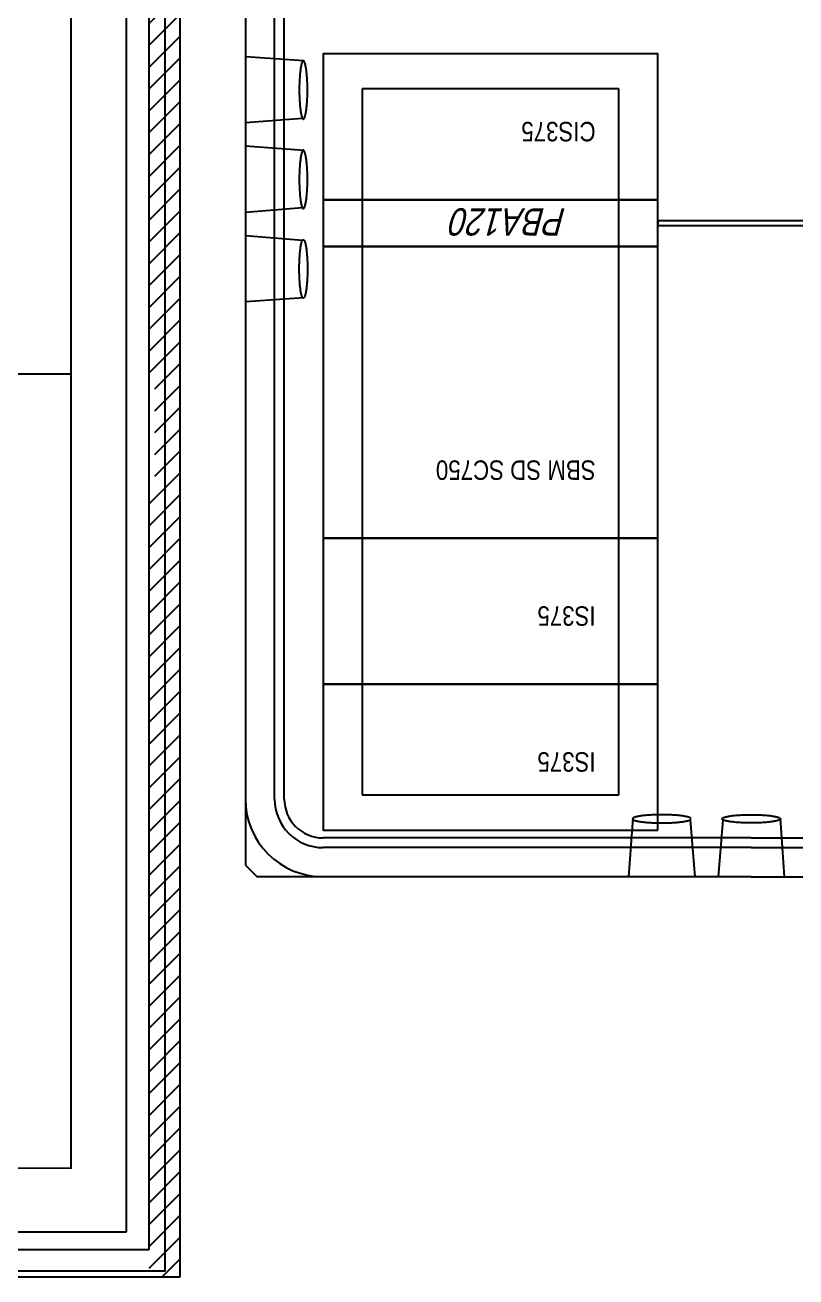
# Model space of a CAD drawing. Header units: millimetres. Extents: x -35961 to -35580, y 154458 to 154764.
# Drawn here: x -35906.762 to -35904.781, y 154629.266 to 154632.484 of the extents above; entities that cross this region are included whole.
import ezdxf

# ---------------------------------------------------------------- set-up
doc = ezdxf.new("R2010")
doc.units = ezdxf.units.MM
doc.header["$MEASUREMENT"] = 0
doc.layers.get('0').update_dxf_attribs({"color": 253})
for name, color, linetype in [('CONTORNO', 7, 'ByBlock'), ('LigacoesParciais', 10, 'Continuous'), ('OLCULTA', 7, 'ByBlock'), ('Projecto', 252, 'Continuous'), ('PUERTA-INTERIOR', 7, 'ByBlock'), ('QGBT', 130, 'Continuous'), ('TEXTO', 7, 'ByBlock')]:
    doc.layers.add(name, color=color, linetype=linetype)
doc.styles.get("Standard").update_dxf_attribs({"font": 'ARIALN.TTF'})

msp = doc.modelspace()

# ---------------------------------------------------------------- hatches: boundary and pattern name
at = {"layer": 'Projecto'}
h = msp.add_hatch(dxfattribs=at)
h.set_pattern_fill('ANSI31', color=256, scale=0.0125, style=0)
h.set_pattern_definition([(45, (-45816.99433, 161053.82338), (-0.02806330038, 0.02806330038), [])])
h.paths.add_polyline_path([(-35906.3633, 154646.4261), (-35906.4283, 154646.4261), (-35906.4283, 154646.2761), (-35906.4433, 154646.2761), (-35906.4433, 154639.0761), (-35906.4283, 154639.0761), (-35906.4283, 154638.7761), (-35906.4433, 154638.7761), (-35906.4433, 154634.1261), (-35906.4283, 154634.1261), (-35906.4283, 154633.8261), (-35906.4433, 154633.8261), (-35906.4433, 154631.5761), (-35906.4283, 154631.5761), (-35906.4283, 154631.2761), (-35906.4433, 154631.2761), (-35906.4433, 154629.3919), (-35906.4433, 154629.2819), (-35906.4433, 154629.2661), (-35906.3633, 154629.2661)])

# ---------------------------------------------------------------- linework, layer by layer
at = {"color": 1}
for p, q in [((-35905.8958, 154632.3198, 0), (-35905.8958, 154632.0348, 0)), ((-35905.2358, 154632.3198, 0), (-35905.8958, 154632.3198, 0)), ((-35905.2358, 154632.0348, 0), (-35905.2358, 154632.3198, 0)), ((-35905.8958, 154632.0348, 0), (-35905.8958, 154631.9148, 0)), ((-35905.2358, 154631.9148, 0), (-35905.2358, 154632.0348, 0)), ((-35905.8958, 154631.9148, 0), (-35905.8958, 154631.1648, 0)), ((-35905.2358, 154631.1648, 0), (-35905.2358, 154631.9148, 0)), ((-35905.8958, 154631.1648, 0), (-35905.8958, 154630.7898, 0)), ((-35905.2358, 154630.7898, 0), (-35905.2358, 154631.1648, 0)), ((-35905.8958, 154630.7898, 0), (-35905.8958, 154630.5048, 0)), ((-35905.2358, 154630.5048, 0), (-35905.2358, 154630.7898, 0)), ((-35905.8958, 154630.5048, 0), (-35905.2358, 154630.5048, 0))]:
    msp.add_line(p, q, dxfattribs=at)
for p, q in [((-35905.9958, 154631.9148, 0), (-35905.9958, 154631.1648, 0)), ((-35905.1358, 154631.9148, 0), (-35905.9958, 154631.9148, 0)), ((-35905.1358, 154631.1648, 0), (-35905.1358, 154631.9148, 0)), ((-35905.9958, 154631.1648, 0), (-35905.1358, 154631.1648, 0))]:
    msp.add_line(p, q)
at = {"elevation": 0}
for points in [[(-35905.1358, 154632.0348), (-35905.1358, 154632.4098), (-35905.9958, 154632.4098), (-35905.9958, 154632.0348)], [(-35905.1358, 154631.9148), (-35905.1358, 154632.0348), (-35905.9958, 154632.0348), (-35905.9958, 154631.9148)], [(-35905.1358, 154630.7898), (-35905.1358, 154631.1648), (-35905.9958, 154631.1648), (-35905.9958, 154630.7898)], [(-35905.1358, 154630.4148), (-35905.1358, 154630.7898), (-35905.9958, 154630.7898), (-35905.9958, 154630.4148)]]:
    msp.add_lwpolyline(points, close=True, dxfattribs=at)
at = {"layer": 'CONTORNO'}
for p, q in [((-35906.121, 154630.4945, 0), (-35906.121, 154633.8825, 0)), ((-35906.196, 154633.8392, 0), (-35906.196, 154630.3245, 0)), ((-35906.096, 154630.4945, 0), (-35906.096, 154633.8445, 0)), ((-35904.896, 154630.3945, 0), (-35905.996, 154630.3945, 0)), ((-35904.896, 154630.3945, 0), (-35903.896, 154630.3945, 0)), ((-35904.896, 154630.3695, 0), (-35905.996, 154630.3695, 0)), ((-35904.896, 154630.3695, 0), (-35903.896, 154630.3695, 0)), ((-35906.196, 154630.3245, 0), (-35906.166, 154630.2945, 0)), ((-35904.896, 154630.2945, 0), (-35906.166, 154630.2945, 0)), ((-35904.896, 154630.2945, 0), (-35903.726, 154630.2945, 0))]:
    msp.add_line(p, q, dxfattribs=at)
for radius in [0.2, 0.125, 0.1]:
    msp.add_arc((-35905.996, 154630.4945, 0), radius, 180, 270, dxfattribs=at)
at = {"layer": 'LigacoesParciais', "color": 1, "linetype": 'Continuous', "ltscale": 0.03}
for p, q in [((-35906.5013, 154629.3817), (-35906.5013, 154636.7326)), ((-35916.6433, 154629.3817), (-35906.5013, 154629.3817))]:
    msp.add_line(p, q, dxfattribs=at)
at = {"layer": 'OLCULTA'}
for p, q in [((-35906.0455, 154632.3913, 0), (-35906.196, 154632.402, 0)), ((-35906.0543, 154632.37, 0), (-35906.0547, 154632.3673, 0)), ((-35906.054, 154632.3725, 0), (-35906.0543, 154632.37, 0)), ((-35906.0536, 154632.3749, 0), (-35906.054, 154632.3725, 0)), ((-35906.0532, 154632.3772, 0), (-35906.0536, 154632.3749, 0)), ((-35906.0527, 154632.3793, 0), (-35906.0532, 154632.3772, 0)), ((-35906.0523, 154632.3813, 0), (-35906.0527, 154632.3793, 0)), ((-35906.0519, 154632.3831, 0), (-35906.0523, 154632.3813, 0)), ((-35906.0514, 154632.3848, 0), (-35906.0519, 154632.3831, 0)), ((-35906.0509, 154632.3862, 0), (-35906.0514, 154632.3848, 0)), ((-35906.0504, 154632.3876, 0), (-35906.0509, 154632.3862, 0)), ((-35906.05, 154632.3887, 0), (-35906.0504, 154632.3876, 0)), ((-35906.0495, 154632.3897, 0), (-35906.05, 154632.3887, 0)), ((-35906.049, 154632.3905, 0), (-35906.0495, 154632.3897, 0)), ((-35906.0484, 154632.3911, 0), (-35906.049, 154632.3905, 0)), ((-35906.0479, 154632.3916, 0), (-35906.0484, 154632.3911, 0)), ((-35906.0474, 154632.3919, 0), (-35906.0479, 154632.3916, 0)), ((-35906.0469, 154632.392, 0), (-35906.0474, 154632.3919, 0)), ((-35906.0464, 154632.3919, 0), (-35906.0469, 154632.392, 0)), ((-35906.0459, 154632.3916, 0), (-35906.0464, 154632.3919, 0)), ((-35906.0454, 154632.3911, 0), (-35906.0459, 154632.3916, 0)), ((-35906.0449, 154632.3905, 0), (-35906.0454, 154632.3911, 0)), ((-35906.0443, 154632.3897, 0), (-35906.0449, 154632.3905, 0)), ((-35906.0438, 154632.3887, 0), (-35906.0443, 154632.3897, 0)), ((-35906.0434, 154632.3876, 0), (-35906.0438, 154632.3887, 0)), ((-35906.0429, 154632.3862, 0), (-35906.0434, 154632.3876, 0)), ((-35906.0424, 154632.3848, 0), (-35906.0429, 154632.3862, 0)), ((-35906.0419, 154632.3831, 0), (-35906.0424, 154632.3848, 0)), ((-35906.0415, 154632.3813, 0), (-35906.0419, 154632.3831, 0)), ((-35906.0411, 154632.3793, 0), (-35906.0415, 154632.3813, 0)), ((-35906.0406, 154632.3772, 0), (-35906.0411, 154632.3793, 0)), ((-35906.0402, 154632.3749, 0), (-35906.0406, 154632.3772, 0)), ((-35906.0398, 154632.3725, 0), (-35906.0402, 154632.3749, 0)), ((-35906.0395, 154632.37, 0), (-35906.0398, 154632.3725, 0)), ((-35906.0391, 154632.3673, 0), (-35906.0395, 154632.37, 0)), ((-35906.057, 154632.3387, 0), (-35906.0571, 154632.3352, 0)), ((-35906.0568, 154632.3422, 0), (-35906.057, 154632.3387, 0)), ((-35906.0566, 154632.3457, 0), (-35906.0568, 154632.3422, 0)), ((-35906.0564, 154632.349, 0), (-35906.0566, 154632.3457, 0)), ((-35906.0562, 154632.3523, 0), (-35906.0564, 154632.349, 0)), ((-35906.0559, 154632.3555, 0), (-35906.0562, 154632.3523, 0)), ((-35906.0556, 154632.3586, 0), (-35906.0559, 154632.3555, 0)), ((-35906.0553, 154632.3616, 0), (-35906.0556, 154632.3586, 0)), ((-35906.055, 154632.3645, 0), (-35906.0553, 154632.3616, 0)), ((-35906.0547, 154632.3673, 0), (-35906.055, 154632.3645, 0)), ((-35906.0388, 154632.3645, 0), (-35906.0391, 154632.3673, 0)), ((-35906.0385, 154632.3616, 0), (-35906.0388, 154632.3645, 0)), ((-35906.0382, 154632.3586, 0), (-35906.0385, 154632.3616, 0)), ((-35906.0379, 154632.3555, 0), (-35906.0382, 154632.3586, 0)), ((-35906.0376, 154632.3523, 0), (-35906.0379, 154632.3555, 0)), ((-35906.0374, 154632.349, 0), (-35906.0376, 154632.3523, 0)), ((-35906.0372, 154632.3457, 0), (-35906.0374, 154632.349, 0)), ((-35906.037, 154632.3422, 0), (-35906.0372, 154632.3457, 0)), ((-35906.0368, 154632.3387, 0), (-35906.037, 154632.3422, 0)), ((-35906.0367, 154632.3352, 0), (-35906.0368, 154632.3387, 0)), ((-35906.0573, 154632.328, 0), (-35906.0574, 154632.3243, 0)), ((-35906.0574, 154632.3243, 0), (-35906.0574, 154632.3206, 0)), ((-35906.0574, 154632.3206, 0), (-35906.0574, 154632.317, 0)), ((-35906.0574, 154632.317, 0), (-35906.0574, 154632.3133, 0)), ((-35906.0574, 154632.3133, 0), (-35906.0574, 154632.3096, 0)), ((-35906.0574, 154632.3096, 0), (-35906.0573, 154632.3059, 0)), ((-35906.0572, 154632.3316, 0), (-35906.0573, 154632.328, 0)), ((-35906.0573, 154632.3059, 0), (-35906.0572, 154632.3023, 0)), ((-35906.0571, 154632.3352, 0), (-35906.0572, 154632.3316, 0)), ((-35906.0366, 154632.3316, 0), (-35906.0367, 154632.3352, 0)), ((-35906.0365, 154632.328, 0), (-35906.0366, 154632.3316, 0)), ((-35906.0366, 154632.3023, 0), (-35906.0365, 154632.3059, 0)), ((-35906.0364, 154632.3243, 0), (-35906.0365, 154632.328, 0)), ((-35906.0365, 154632.3059, 0), (-35906.0364, 154632.3096, 0)), ((-35906.0364, 154632.3206, 0), (-35906.0364, 154632.3243, 0)), ((-35906.0364, 154632.317, 0), (-35906.0364, 154632.3206, 0)), ((-35906.0364, 154632.3133, 0), (-35906.0364, 154632.317, 0)), ((-35906.0364, 154632.3096, 0), (-35906.0364, 154632.3133, 0)), ((-35906.0572, 154632.3023, 0), (-35906.0571, 154632.2987, 0)), ((-35906.0571, 154632.2987, 0), (-35906.057, 154632.2952, 0)), ((-35906.057, 154632.2952, 0), (-35906.0568, 154632.2917, 0)), ((-35906.0568, 154632.2917, 0), (-35906.0566, 154632.2883, 0)), ((-35906.0566, 154632.2883, 0), (-35906.0564, 154632.2849, 0)), ((-35906.0564, 154632.2849, 0), (-35906.0562, 154632.2816, 0)), ((-35906.0562, 154632.2816, 0), (-35906.0559, 154632.2784, 0)), ((-35906.0559, 154632.2784, 0), (-35906.0556, 154632.2753, 0)), ((-35906.0556, 154632.2753, 0), (-35906.0553, 154632.2723, 0)), ((-35906.0385, 154632.2723, 0), (-35906.0382, 154632.2753, 0)), ((-35906.0382, 154632.2753, 0), (-35906.0379, 154632.2784, 0)), ((-35906.0379, 154632.2784, 0), (-35906.0376, 154632.2816, 0)), ((-35906.0376, 154632.2816, 0), (-35906.0374, 154632.2849, 0)), ((-35906.0374, 154632.2849, 0), (-35906.0372, 154632.2883, 0)), ((-35906.0372, 154632.2883, 0), (-35906.037, 154632.2917, 0)), ((-35906.037, 154632.2917, 0), (-35906.0368, 154632.2952, 0)), ((-35906.0368, 154632.2952, 0), (-35906.0367, 154632.2987, 0)), ((-35906.0367, 154632.2987, 0), (-35906.0366, 154632.3023, 0)), ((-35906.0491, 154632.2436, 0), (-35906.196, 154632.232, 0)), ((-35906.0553, 154632.2723, 0), (-35906.055, 154632.2694, 0)), ((-35906.055, 154632.2694, 0), (-35906.0547, 154632.2666, 0)), ((-35906.0547, 154632.2666, 0), (-35906.0543, 154632.2639, 0)), ((-35906.0543, 154632.2639, 0), (-35906.054, 154632.2614, 0)), ((-35906.054, 154632.2614, 0), (-35906.0536, 154632.259, 0)), ((-35906.0536, 154632.259, 0), (-35906.0532, 154632.2567, 0)), ((-35906.0532, 154632.2567, 0), (-35906.0527, 154632.2546, 0)), ((-35906.0527, 154632.2546, 0), (-35906.0523, 154632.2526, 0)), ((-35906.0523, 154632.2526, 0), (-35906.0519, 154632.2508, 0)), ((-35906.0519, 154632.2508, 0), (-35906.0514, 154632.2492, 0)), ((-35906.0514, 154632.2492, 0), (-35906.0509, 154632.2477, 0)), ((-35906.0509, 154632.2477, 0), (-35906.0504, 154632.2463, 0)), ((-35906.0504, 154632.2463, 0), (-35906.05, 154632.2452, 0)), ((-35906.05, 154632.2452, 0), (-35906.0495, 154632.2442, 0)), ((-35906.0495, 154632.2442, 0), (-35906.049, 154632.2434, 0)), ((-35906.049, 154632.2434, 0), (-35906.0484, 154632.2428, 0)), ((-35906.0484, 154632.2428, 0), (-35906.0479, 154632.2423, 0)), ((-35906.0479, 154632.2423, 0), (-35906.0474, 154632.242, 0)), ((-35906.0474, 154632.242, 0), (-35906.0469, 154632.242, 0)), ((-35906.0469, 154632.242, 0), (-35906.0464, 154632.242, 0)), ((-35906.0464, 154632.242, 0), (-35906.0459, 154632.2423, 0)), ((-35906.0459, 154632.2423, 0), (-35906.0454, 154632.2428, 0)), ((-35906.0454, 154632.2428, 0), (-35906.0449, 154632.2434, 0)), ((-35906.0449, 154632.2434, 0), (-35906.0443, 154632.2442, 0)), ((-35906.0443, 154632.2442, 0), (-35906.0438, 154632.2452, 0)), ((-35906.0438, 154632.2452, 0), (-35906.0434, 154632.2463, 0)), ((-35906.0434, 154632.2463, 0), (-35906.0429, 154632.2477, 0)), ((-35906.0429, 154632.2477, 0), (-35906.0424, 154632.2492, 0)), ((-35906.0424, 154632.2492, 0), (-35906.0419, 154632.2508, 0)), ((-35906.0419, 154632.2508, 0), (-35906.0415, 154632.2526, 0)), ((-35906.0415, 154632.2526, 0), (-35906.0411, 154632.2546, 0)), ((-35906.0411, 154632.2546, 0), (-35906.0406, 154632.2567, 0)), ((-35906.0406, 154632.2567, 0), (-35906.0402, 154632.259, 0)), ((-35906.0402, 154632.259, 0), (-35906.0398, 154632.2614, 0)), ((-35906.0398, 154632.2614, 0), (-35906.0395, 154632.2639, 0)), ((-35906.0395, 154632.2639, 0), (-35906.0391, 154632.2666, 0)), ((-35906.0391, 154632.2666, 0), (-35906.0388, 154632.2694, 0)), ((-35906.0388, 154632.2694, 0), (-35906.0385, 154632.2723, 0)), ((-35906.0455, 154632.1613, 0), (-35906.196, 154632.172, 0)), ((-35906.0536, 154632.1449, 0), (-35906.054, 154632.1425, 0)), ((-35906.0532, 154632.1472, 0), (-35906.0536, 154632.1449, 0)), ((-35906.0527, 154632.1493, 0), (-35906.0532, 154632.1472, 0)), ((-35906.0523, 154632.1513, 0), (-35906.0527, 154632.1493, 0)), ((-35906.0519, 154632.1531, 0), (-35906.0523, 154632.1513, 0)), ((-35906.0514, 154632.1548, 0), (-35906.0519, 154632.1531, 0)), ((-35906.0509, 154632.1562, 0), (-35906.0514, 154632.1548, 0)), ((-35906.0504, 154632.1576, 0), (-35906.0509, 154632.1562, 0)), ((-35906.05, 154632.1587, 0), (-35906.0504, 154632.1576, 0)), ((-35906.0495, 154632.1597, 0), (-35906.05, 154632.1587, 0)), ((-35906.049, 154632.1605, 0), (-35906.0495, 154632.1597, 0)), ((-35906.0484, 154632.1611, 0), (-35906.049, 154632.1605, 0)), ((-35906.0479, 154632.1616, 0), (-35906.0484, 154632.1611, 0)), ((-35906.0474, 154632.1619, 0), (-35906.0479, 154632.1616, 0)), ((-35906.0469, 154632.162, 0), (-35906.0474, 154632.1619, 0)), ((-35906.0464, 154632.1619, 0), (-35906.0469, 154632.162, 0)), ((-35906.0459, 154632.1616, 0), (-35906.0464, 154632.1619, 0)), ((-35906.0454, 154632.1611, 0), (-35906.0459, 154632.1616, 0)), ((-35906.0449, 154632.1605, 0), (-35906.0454, 154632.1611, 0)), ((-35906.0443, 154632.1597, 0), (-35906.0449, 154632.1605, 0)), ((-35906.0438, 154632.1587, 0), (-35906.0443, 154632.1597, 0)), ((-35906.0434, 154632.1576, 0), (-35906.0438, 154632.1587, 0)), ((-35906.0429, 154632.1562, 0), (-35906.0434, 154632.1576, 0)), ((-35906.0424, 154632.1548, 0), (-35906.0429, 154632.1562, 0)), ((-35906.0419, 154632.1531, 0), (-35906.0424, 154632.1548, 0)), ((-35906.0415, 154632.1513, 0), (-35906.0419, 154632.1531, 0)), ((-35906.0411, 154632.1493, 0), (-35906.0415, 154632.1513, 0)), ((-35906.0406, 154632.1472, 0), (-35906.0411, 154632.1493, 0)), ((-35906.0402, 154632.1449, 0), (-35906.0406, 154632.1472, 0)), ((-35906.0398, 154632.1425, 0), (-35906.0402, 154632.1449, 0)), ((-35906.0568, 154632.1122, 0), (-35906.057, 154632.1087, 0)), ((-35906.0566, 154632.1157, 0), (-35906.0568, 154632.1122, 0)), ((-35906.0564, 154632.119, 0), (-35906.0566, 154632.1157, 0)), ((-35906.0562, 154632.1223, 0), (-35906.0564, 154632.119, 0)), ((-35906.0559, 154632.1255, 0), (-35906.0562, 154632.1223, 0)), ((-35906.0556, 154632.1286, 0), (-35906.0559, 154632.1255, 0)), ((-35906.0553, 154632.1316, 0), (-35906.0556, 154632.1286, 0)), ((-35906.055, 154632.1345, 0), (-35906.0553, 154632.1316, 0)), ((-35906.0547, 154632.1373, 0), (-35906.055, 154632.1345, 0)), ((-35906.0543, 154632.14, 0), (-35906.0547, 154632.1373, 0)), ((-35906.054, 154632.1425, 0), (-35906.0543, 154632.14, 0)), ((-35906.0395, 154632.14, 0), (-35906.0398, 154632.1425, 0)), ((-35906.0391, 154632.1373, 0), (-35906.0395, 154632.14, 0)), ((-35906.0388, 154632.1345, 0), (-35906.0391, 154632.1373, 0)), ((-35906.0385, 154632.1316, 0), (-35906.0388, 154632.1345, 0)), ((-35906.0382, 154632.1286, 0), (-35906.0385, 154632.1316, 0)), ((-35906.0379, 154632.1255, 0), (-35906.0382, 154632.1286, 0)), ((-35906.0376, 154632.1223, 0), (-35906.0379, 154632.1255, 0)), ((-35906.0374, 154632.119, 0), (-35906.0376, 154632.1223, 0)), ((-35906.0372, 154632.1157, 0), (-35906.0374, 154632.119, 0)), ((-35906.037, 154632.1122, 0), (-35906.0372, 154632.1157, 0)), ((-35906.0368, 154632.1087, 0), (-35906.037, 154632.1122, 0)), ((-35906.0573, 154632.098, 0), (-35906.0574, 154632.0943, 0)), ((-35906.0574, 154632.0943, 0), (-35906.0574, 154632.0906, 0)), ((-35906.0574, 154632.0906, 0), (-35906.0574, 154632.087, 0)), ((-35906.0574, 154632.087, 0), (-35906.0574, 154632.0833, 0)), ((-35906.0574, 154632.0833, 0), (-35906.0574, 154632.0796, 0)), ((-35906.0574, 154632.0796, 0), (-35906.0573, 154632.0759, 0)), ((-35906.0572, 154632.1016, 0), (-35906.0573, 154632.098, 0)), ((-35906.0571, 154632.1052, 0), (-35906.0572, 154632.1016, 0)), ((-35906.057, 154632.1087, 0), (-35906.0571, 154632.1052, 0)), ((-35906.0367, 154632.1052, 0), (-35906.0368, 154632.1087, 0)), ((-35906.0366, 154632.1016, 0), (-35906.0367, 154632.1052, 0)), ((-35906.0365, 154632.098, 0), (-35906.0366, 154632.1016, 0)), ((-35906.0364, 154632.0943, 0), (-35906.0365, 154632.098, 0)), ((-35906.0365, 154632.0759, 0), (-35906.0364, 154632.0796, 0)), ((-35906.0364, 154632.0906, 0), (-35906.0364, 154632.0943, 0)), ((-35906.0364, 154632.087, 0), (-35906.0364, 154632.0906, 0)), ((-35906.0364, 154632.0833, 0), (-35906.0364, 154632.087, 0)), ((-35906.0364, 154632.0796, 0), (-35906.0364, 154632.0833, 0)), ((-35906.0573, 154632.0759, 0), (-35906.0572, 154632.0723, 0)), ((-35906.0572, 154632.0723, 0), (-35906.0571, 154632.0687, 0)), ((-35906.0571, 154632.0687, 0), (-35906.057, 154632.0652, 0)), ((-35906.057, 154632.0652, 0), (-35906.0568, 154632.0617, 0)), ((-35906.0568, 154632.0617, 0), (-35906.0566, 154632.0583, 0)), ((-35906.0566, 154632.0583, 0), (-35906.0564, 154632.0549, 0)), ((-35906.0564, 154632.0549, 0), (-35906.0562, 154632.0516, 0)), ((-35906.0562, 154632.0516, 0), (-35906.0559, 154632.0484, 0)), ((-35906.0559, 154632.0484, 0), (-35906.0556, 154632.0453, 0)), ((-35906.0382, 154632.0453, 0), (-35906.0379, 154632.0484, 0)), ((-35906.0379, 154632.0484, 0), (-35906.0376, 154632.0516, 0)), ((-35906.0376, 154632.0516, 0), (-35906.0374, 154632.0549, 0)), ((-35906.0374, 154632.0549, 0), (-35906.0372, 154632.0583, 0)), ((-35906.0372, 154632.0583, 0), (-35906.037, 154632.0617, 0)), ((-35906.037, 154632.0617, 0), (-35906.0368, 154632.0652, 0)), ((-35906.0368, 154632.0652, 0), (-35906.0367, 154632.0687, 0)), ((-35906.0367, 154632.0687, 0), (-35906.0366, 154632.0723, 0)), ((-35906.0366, 154632.0723, 0), (-35906.0365, 154632.0759, 0)), ((-35906.0556, 154632.0453, 0), (-35906.0553, 154632.0423, 0)), ((-35906.0553, 154632.0423, 0), (-35906.055, 154632.0394, 0)), ((-35906.055, 154632.0394, 0), (-35906.0547, 154632.0366, 0)), ((-35906.0547, 154632.0366, 0), (-35906.0543, 154632.0339, 0)), ((-35906.0543, 154632.0339, 0), (-35906.054, 154632.0314, 0)), ((-35906.054, 154632.0314, 0), (-35906.0536, 154632.029, 0)), ((-35906.0536, 154632.029, 0), (-35906.0532, 154632.0267, 0)), ((-35906.0532, 154632.0267, 0), (-35906.0527, 154632.0246, 0)), ((-35906.0527, 154632.0246, 0), (-35906.0523, 154632.0226, 0)), ((-35906.0523, 154632.0226, 0), (-35906.0519, 154632.0208, 0)), ((-35906.0519, 154632.0208, 0), (-35906.0514, 154632.0192, 0)), ((-35906.0514, 154632.0192, 0), (-35906.0509, 154632.0177, 0)), ((-35906.0509, 154632.0177, 0), (-35906.0504, 154632.0163, 0)), ((-35906.0504, 154632.0163, 0), (-35906.05, 154632.0152, 0)), ((-35906.05, 154632.0152, 0), (-35906.0495, 154632.0142, 0)), ((-35906.0443, 154632.0142, 0), (-35906.0438, 154632.0152, 0)), ((-35906.0438, 154632.0152, 0), (-35906.0434, 154632.0163, 0)), ((-35906.0434, 154632.0163, 0), (-35906.0429, 154632.0177, 0)), ((-35906.0429, 154632.0177, 0), (-35906.0424, 154632.0192, 0)), ((-35906.0424, 154632.0192, 0), (-35906.0419, 154632.0208, 0)), ((-35906.0419, 154632.0208, 0), (-35906.0415, 154632.0226, 0)), ((-35906.0415, 154632.0226, 0), (-35906.0411, 154632.0246, 0)), ((-35906.0411, 154632.0246, 0), (-35906.0406, 154632.0267, 0)), ((-35906.0406, 154632.0267, 0), (-35906.0402, 154632.029, 0)), ((-35906.0402, 154632.029, 0), (-35906.0398, 154632.0314, 0)), ((-35906.0398, 154632.0314, 0), (-35906.0395, 154632.0339, 0)), ((-35906.0395, 154632.0339, 0), (-35906.0391, 154632.0366, 0)), ((-35906.0391, 154632.0366, 0), (-35906.0388, 154632.0394, 0)), ((-35906.0388, 154632.0394, 0), (-35906.0385, 154632.0423, 0)), ((-35906.0385, 154632.0423, 0), (-35906.0382, 154632.0453, 0)), ((-35906.0491, 154632.0136, 0), (-35906.196, 154632.002, 0)), ((-35906.0495, 154632.0142, 0), (-35906.049, 154632.0134, 0)), ((-35906.049, 154632.0134, 0), (-35906.0484, 154632.0128, 0)), ((-35906.0484, 154632.0128, 0), (-35906.0479, 154632.0123, 0)), ((-35906.0479, 154632.0123, 0), (-35906.0474, 154632.012, 0)), ((-35906.0474, 154632.012, 0), (-35906.0469, 154632.012, 0)), ((-35906.0469, 154632.012, 0), (-35906.0464, 154632.012, 0)), ((-35906.0464, 154632.012, 0), (-35906.0459, 154632.0123, 0)), ((-35906.0459, 154632.0123, 0), (-35906.0454, 154632.0128, 0)), ((-35906.0454, 154632.0128, 0), (-35906.0449, 154632.0134, 0)), ((-35906.0449, 154632.0134, 0), (-35906.0443, 154632.0142, 0)), ((-35906.0491, 154631.9303, 0), (-35906.196, 154631.942, 0)), ((-35906.0532, 154631.9172, 0), (-35906.0527, 154631.9193, 0)), ((-35906.0527, 154631.9193, 0), (-35906.0523, 154631.9213, 0)), ((-35906.0523, 154631.9213, 0), (-35906.0519, 154631.9231, 0)), ((-35906.0519, 154631.9231, 0), (-35906.0514, 154631.9248, 0)), ((-35906.0514, 154631.9248, 0), (-35906.0509, 154631.9262, 0)), ((-35906.0509, 154631.9262, 0), (-35906.0504, 154631.9276, 0)), ((-35906.0504, 154631.9276, 0), (-35906.05, 154631.9287, 0)), ((-35906.05, 154631.9287, 0), (-35906.0495, 154631.9297, 0)), ((-35906.0495, 154631.9297, 0), (-35906.049, 154631.9305, 0)), ((-35906.049, 154631.9305, 0), (-35906.0484, 154631.9311, 0)), ((-35906.0484, 154631.9311, 0), (-35906.0479, 154631.9316, 0)), ((-35906.0479, 154631.9316, 0), (-35906.0474, 154631.9319, 0)), ((-35906.0474, 154631.9319, 0), (-35906.0469, 154631.932, 0)), ((-35906.0469, 154631.932, 0), (-35906.0464, 154631.9319, 0)), ((-35906.0464, 154631.9319, 0), (-35906.0459, 154631.9316, 0)), ((-35906.0459, 154631.9316, 0), (-35906.0454, 154631.9311, 0)), ((-35906.0454, 154631.9311, 0), (-35906.0449, 154631.9305, 0)), ((-35906.0449, 154631.9305, 0), (-35906.0443, 154631.9297, 0)), ((-35906.0443, 154631.9297, 0), (-35906.0438, 154631.9287, 0)), ((-35906.0438, 154631.9287, 0), (-35906.0434, 154631.9276, 0)), ((-35906.0434, 154631.9276, 0), (-35906.0429, 154631.9262, 0)), ((-35906.0429, 154631.9262, 0), (-35906.0424, 154631.9248, 0)), ((-35906.0424, 154631.9248, 0), (-35906.0419, 154631.9231, 0)), ((-35906.0419, 154631.9231, 0), (-35906.0415, 154631.9213, 0)), ((-35906.0415, 154631.9213, 0), (-35906.0411, 154631.9193, 0)), ((-35906.0411, 154631.9193, 0), (-35906.0406, 154631.9172, 0)), ((-35906.0566, 154631.8857, 0), (-35906.0564, 154631.889, 0)), ((-35906.0564, 154631.889, 0), (-35906.0562, 154631.8923, 0)), ((-35906.0562, 154631.8923, 0), (-35906.0559, 154631.8955, 0)), ((-35906.0559, 154631.8955, 0), (-35906.0556, 154631.8986, 0)), ((-35906.0556, 154631.8986, 0), (-35906.0553, 154631.9016, 0)), ((-35906.0553, 154631.9016, 0), (-35906.055, 154631.9045, 0)), ((-35906.055, 154631.9045, 0), (-35906.0547, 154631.9073, 0)), ((-35906.0547, 154631.9073, 0), (-35906.0543, 154631.91, 0)), ((-35906.0543, 154631.91, 0), (-35906.054, 154631.9125, 0)), ((-35906.054, 154631.9125, 0), (-35906.0536, 154631.9149, 0)), ((-35906.0536, 154631.9149, 0), (-35906.0532, 154631.9172, 0)), ((-35906.0406, 154631.9172, 0), (-35906.0402, 154631.9149, 0)), ((-35906.0402, 154631.9149, 0), (-35906.0398, 154631.9125, 0)), ((-35906.0398, 154631.9125, 0), (-35906.0395, 154631.91, 0)), ((-35906.0395, 154631.91, 0), (-35906.0391, 154631.9073, 0)), ((-35906.0391, 154631.9073, 0), (-35906.0388, 154631.9045, 0)), ((-35906.0388, 154631.9045, 0), (-35906.0385, 154631.9016, 0)), ((-35906.0385, 154631.9016, 0), (-35906.0382, 154631.8986, 0)), ((-35906.0382, 154631.8986, 0), (-35906.0379, 154631.8955, 0)), ((-35906.0379, 154631.8955, 0), (-35906.0376, 154631.8923, 0)), ((-35906.0376, 154631.8923, 0), (-35906.0374, 154631.889, 0)), ((-35906.0374, 154631.889, 0), (-35906.0372, 154631.8857, 0)), ((-35906.0574, 154631.8643, 0), (-35906.0573, 154631.868, 0)), ((-35906.0574, 154631.8606, 0), (-35906.0574, 154631.8643, 0)), ((-35906.0574, 154631.857, 0), (-35906.0574, 154631.8606, 0)), ((-35906.0574, 154631.8533, 0), (-35906.0574, 154631.857, 0)), ((-35906.0573, 154631.868, 0), (-35906.0572, 154631.8716, 0)), ((-35906.0572, 154631.8716, 0), (-35906.0571, 154631.8752, 0)), ((-35906.0571, 154631.8752, 0), (-35906.057, 154631.8787, 0)), ((-35906.057, 154631.8787, 0), (-35906.0568, 154631.8822, 0)), ((-35906.0568, 154631.8822, 0), (-35906.0566, 154631.8857, 0)), ((-35906.0372, 154631.8857, 0), (-35906.037, 154631.8822, 0)), ((-35906.037, 154631.8822, 0), (-35906.0368, 154631.8787, 0)), ((-35906.0368, 154631.8787, 0), (-35906.0367, 154631.8752, 0)), ((-35906.0367, 154631.8752, 0), (-35906.0366, 154631.8716, 0)), ((-35906.0366, 154631.8716, 0), (-35906.0365, 154631.868, 0)), ((-35906.0365, 154631.868, 0), (-35906.0364, 154631.8643, 0)), ((-35906.0364, 154631.8643, 0), (-35906.0364, 154631.8606, 0)), ((-35906.0364, 154631.8606, 0), (-35906.0364, 154631.857, 0)), ((-35906.0364, 154631.857, 0), (-35906.0364, 154631.8533, 0)), ((-35906.0574, 154631.8496, 0), (-35906.0574, 154631.8533, 0)), ((-35906.0573, 154631.8459, 0), (-35906.0574, 154631.8496, 0)), ((-35906.0572, 154631.8423, 0), (-35906.0573, 154631.8459, 0)), ((-35906.0571, 154631.8387, 0), (-35906.0572, 154631.8423, 0)), ((-35906.057, 154631.8352, 0), (-35906.0571, 154631.8387, 0)), ((-35906.0568, 154631.8317, 0), (-35906.057, 154631.8352, 0)), ((-35906.0566, 154631.8283, 0), (-35906.0568, 154631.8317, 0)), ((-35906.0564, 154631.8249, 0), (-35906.0566, 154631.8283, 0)), ((-35906.0562, 154631.8216, 0), (-35906.0564, 154631.8249, 0)), ((-35906.0374, 154631.8249, 0), (-35906.0376, 154631.8216, 0)), ((-35906.0372, 154631.8283, 0), (-35906.0374, 154631.8249, 0)), ((-35906.037, 154631.8317, 0), (-35906.0372, 154631.8283, 0)), ((-35906.0368, 154631.8352, 0), (-35906.037, 154631.8317, 0)), ((-35906.0367, 154631.8387, 0), (-35906.0368, 154631.8352, 0)), ((-35906.0366, 154631.8423, 0), (-35906.0367, 154631.8387, 0)), ((-35906.0365, 154631.8459, 0), (-35906.0366, 154631.8423, 0)), ((-35906.0364, 154631.8496, 0), (-35906.0365, 154631.8459, 0)), ((-35906.0364, 154631.8533, 0), (-35906.0364, 154631.8496, 0)), ((-35906.0559, 154631.8184, 0), (-35906.0562, 154631.8216, 0)), ((-35906.0556, 154631.8153, 0), (-35906.0559, 154631.8184, 0)), ((-35906.0553, 154631.8123, 0), (-35906.0556, 154631.8153, 0)), ((-35906.055, 154631.8094, 0), (-35906.0553, 154631.8123, 0)), ((-35906.0547, 154631.8066, 0), (-35906.055, 154631.8094, 0)), ((-35906.0543, 154631.8039, 0), (-35906.0547, 154631.8066, 0)), ((-35906.054, 154631.8014, 0), (-35906.0543, 154631.8039, 0)), ((-35906.0536, 154631.799, 0), (-35906.054, 154631.8014, 0)), ((-35906.0532, 154631.7967, 0), (-35906.0536, 154631.799, 0)), ((-35906.0527, 154631.7946, 0), (-35906.0532, 154631.7967, 0)), ((-35906.0523, 154631.7926, 0), (-35906.0527, 154631.7946, 0)), ((-35906.0519, 154631.7908, 0), (-35906.0523, 154631.7926, 0)), ((-35906.0514, 154631.7892, 0), (-35906.0519, 154631.7908, 0)), ((-35906.0419, 154631.7908, 0), (-35906.0424, 154631.7892, 0)), ((-35906.0415, 154631.7926, 0), (-35906.0419, 154631.7908, 0)), ((-35906.0411, 154631.7946, 0), (-35906.0415, 154631.7926, 0)), ((-35906.0406, 154631.7967, 0), (-35906.0411, 154631.7946, 0)), ((-35906.0402, 154631.799, 0), (-35906.0406, 154631.7967, 0)), ((-35906.0398, 154631.8014, 0), (-35906.0402, 154631.799, 0)), ((-35906.0395, 154631.8039, 0), (-35906.0398, 154631.8014, 0)), ((-35906.0391, 154631.8066, 0), (-35906.0395, 154631.8039, 0)), ((-35906.0388, 154631.8094, 0), (-35906.0391, 154631.8066, 0)), ((-35906.0385, 154631.8123, 0), (-35906.0388, 154631.8094, 0)), ((-35906.0382, 154631.8153, 0), (-35906.0385, 154631.8123, 0)), ((-35906.0379, 154631.8184, 0), (-35906.0382, 154631.8153, 0)), ((-35906.0376, 154631.8216, 0), (-35906.0379, 154631.8184, 0)), ((-35906.0455, 154631.7826, 0), (-35906.196, 154631.772, 0)), ((-35906.0509, 154631.7877, 0), (-35906.0514, 154631.7892, 0)), ((-35906.0504, 154631.7863, 0), (-35906.0509, 154631.7877, 0)), ((-35906.05, 154631.7852, 0), (-35906.0504, 154631.7863, 0)), ((-35906.0495, 154631.7842, 0), (-35906.05, 154631.7852, 0)), ((-35906.049, 154631.7834, 0), (-35906.0495, 154631.7842, 0)), ((-35906.0484, 154631.7828, 0), (-35906.049, 154631.7834, 0)), ((-35906.0479, 154631.7823, 0), (-35906.0484, 154631.7828, 0)), ((-35906.0474, 154631.782, 0), (-35906.0479, 154631.7823, 0)), ((-35906.0469, 154631.782, 0), (-35906.0474, 154631.782, 0)), ((-35906.0464, 154631.782, 0), (-35906.0469, 154631.782, 0)), ((-35906.0459, 154631.7823, 0), (-35906.0464, 154631.782, 0)), ((-35906.0454, 154631.7828, 0), (-35906.0459, 154631.7823, 0)), ((-35906.0449, 154631.7834, 0), (-35906.0454, 154631.7828, 0)), ((-35906.0443, 154631.7842, 0), (-35906.0449, 154631.7834, 0)), ((-35906.0438, 154631.7852, 0), (-35906.0443, 154631.7842, 0)), ((-35906.0434, 154631.7863, 0), (-35906.0438, 154631.7852, 0)), ((-35906.0429, 154631.7877, 0), (-35906.0434, 154631.7863, 0)), ((-35906.0424, 154631.7892, 0), (-35906.0429, 154631.7877, 0)), ((-35905.2003, 154630.4449, 0), (-35905.211, 154630.2945, 0)), ((-35905.2009, 154630.4441, 0), (-35905.201, 154630.4436, 0)), ((-35905.201, 154630.4436, 0), (-35905.2009, 154630.443, 0)), ((-35905.2006, 154630.4446, 0), (-35905.2009, 154630.4441, 0)), ((-35905.2009, 154630.443, 0), (-35905.2006, 154630.4425, 0)), ((-35905.2002, 154630.4451, 0), (-35905.2006, 154630.4446, 0)), ((-35905.2006, 154630.4425, 0), (-35905.2002, 154630.442, 0)), ((-35905.1996, 154630.4456, 0), (-35905.2002, 154630.4451, 0)), ((-35905.2002, 154630.442, 0), (-35905.1996, 154630.4415, 0)), ((-35905.1988, 154630.4461, 0), (-35905.1996, 154630.4456, 0)), ((-35905.1996, 154630.4415, 0), (-35905.1988, 154630.441, 0)), ((-35905.1978, 154630.4466, 0), (-35905.1988, 154630.4461, 0)), ((-35905.1988, 154630.441, 0), (-35905.1978, 154630.4405, 0)), ((-35905.1966, 154630.4471, 0), (-35905.1978, 154630.4466, 0)), ((-35905.1978, 154630.4405, 0), (-35905.1966, 154630.44, 0)), ((-35905.1953, 154630.4476, 0), (-35905.1966, 154630.4471, 0)), ((-35905.1966, 154630.44, 0), (-35905.1953, 154630.4395, 0)), ((-35905.1938, 154630.448, 0), (-35905.1953, 154630.4476, 0)), ((-35905.1953, 154630.4395, 0), (-35905.1938, 154630.4391, 0)), ((-35905.1921, 154630.4485, 0), (-35905.1938, 154630.448, 0)), ((-35905.1938, 154630.4391, 0), (-35905.1921, 154630.4386, 0)), ((-35905.1903, 154630.449, 0), (-35905.1921, 154630.4485, 0)), ((-35905.1921, 154630.4386, 0), (-35905.1903, 154630.4381, 0)), ((-35905.1884, 154630.4494, 0), (-35905.1903, 154630.449, 0)), ((-35905.1862, 154630.4498, 0), (-35905.1884, 154630.4494, 0)), ((-35905.184, 154630.4502, 0), (-35905.1862, 154630.4498, 0)), ((-35905.1816, 154630.4506, 0), (-35905.184, 154630.4502, 0)), ((-35905.179, 154630.451, 0), (-35905.1816, 154630.4506, 0)), ((-35905.1764, 154630.4513, 0), (-35905.179, 154630.451, 0)), ((-35905.1736, 154630.4517, 0), (-35905.1764, 154630.4513, 0)), ((-35905.1707, 154630.452, 0), (-35905.1736, 154630.4517, 0)), ((-35905.1677, 154630.4523, 0), (-35905.1707, 154630.452, 0)), ((-35905.1646, 154630.4526, 0), (-35905.1677, 154630.4523, 0)), ((-35905.1614, 154630.4528, 0), (-35905.1646, 154630.4526, 0)), ((-35905.1581, 154630.4531, 0), (-35905.1614, 154630.4528, 0)), ((-35905.1547, 154630.4533, 0), (-35905.1581, 154630.4531, 0)), ((-35905.1513, 154630.4535, 0), (-35905.1547, 154630.4533, 0)), ((-35905.1478, 154630.4536, 0), (-35905.1513, 154630.4535, 0)), ((-35905.1442, 154630.4538, 0), (-35905.1478, 154630.4536, 0)), ((-35905.1406, 154630.4539, 0), (-35905.1442, 154630.4538, 0)), ((-35905.137, 154630.454, 0), (-35905.1406, 154630.4539, 0)), ((-35905.1333, 154630.454, 0), (-35905.137, 154630.454, 0)), ((-35905.1297, 154630.4541, 0), (-35905.1333, 154630.454, 0)), ((-35905.126, 154630.4541, 0), (-35905.1297, 154630.4541, 0)), ((-35905.1223, 154630.4541, 0), (-35905.126, 154630.4541, 0)), ((-35905.1186, 154630.454, 0), (-35905.1223, 154630.4541, 0)), ((-35905.115, 154630.454, 0), (-35905.1186, 154630.454, 0)), ((-35905.1114, 154630.4539, 0), (-35905.115, 154630.454, 0)), ((-35905.1078, 154630.4538, 0), (-35905.1114, 154630.4539, 0)), ((-35905.1042, 154630.4536, 0), (-35905.1078, 154630.4538, 0)), ((-35905.1007, 154630.4535, 0), (-35905.1042, 154630.4536, 0)), ((-35905.0973, 154630.4533, 0), (-35905.1007, 154630.4535, 0)), ((-35905.0939, 154630.4531, 0), (-35905.0973, 154630.4533, 0)), ((-35905.0906, 154630.4528, 0), (-35905.0939, 154630.4531, 0)), ((-35905.0874, 154630.4526, 0), (-35905.0906, 154630.4528, 0)), ((-35905.0843, 154630.4523, 0), (-35905.0874, 154630.4526, 0)), ((-35905.0813, 154630.452, 0), (-35905.0843, 154630.4523, 0)), ((-35905.0784, 154630.4517, 0), (-35905.0813, 154630.452, 0)), ((-35905.0756, 154630.4513, 0), (-35905.0784, 154630.4517, 0)), ((-35905.073, 154630.451, 0), (-35905.0756, 154630.4513, 0)), ((-35905.0704, 154630.4506, 0), (-35905.073, 154630.451, 0)), ((-35905.068, 154630.4502, 0), (-35905.0704, 154630.4506, 0)), ((-35905.0658, 154630.4498, 0), (-35905.068, 154630.4502, 0)), ((-35905.0636, 154630.4494, 0), (-35905.0658, 154630.4498, 0)), ((-35905.0617, 154630.449, 0), (-35905.0636, 154630.4494, 0)), ((-35905.0599, 154630.4485, 0), (-35905.0617, 154630.449, 0)), ((-35905.0617, 154630.4381, 0), (-35905.0599, 154630.4386, 0)), ((-35905.0582, 154630.448, 0), (-35905.0599, 154630.4485, 0)), ((-35905.0599, 154630.4386, 0), (-35905.0582, 154630.4391, 0)), ((-35905.0567, 154630.4476, 0), (-35905.0582, 154630.448, 0)), ((-35905.0582, 154630.4391, 0), (-35905.0567, 154630.4395, 0)), ((-35905.0554, 154630.4471, 0), (-35905.0567, 154630.4476, 0)), ((-35905.0567, 154630.4395, 0), (-35905.0554, 154630.44, 0)), ((-35905.0542, 154630.4466, 0), (-35905.0554, 154630.4471, 0)), ((-35905.0554, 154630.44, 0), (-35905.0542, 154630.4405, 0)), ((-35905.0532, 154630.4461, 0), (-35905.0542, 154630.4466, 0)), ((-35905.0542, 154630.4405, 0), (-35905.0532, 154630.441, 0)), ((-35905.0524, 154630.4456, 0), (-35905.0532, 154630.4461, 0)), ((-35905.0532, 154630.441, 0), (-35905.0524, 154630.4415, 0)), ((-35905.0527, 154630.4413, 0), (-35905.041, 154630.2945, 0)), ((-35905.0518, 154630.4451, 0), (-35905.0524, 154630.4456, 0)), ((-35905.0524, 154630.4415, 0), (-35905.0518, 154630.442, 0)), ((-35905.0514, 154630.4446, 0), (-35905.0518, 154630.4451, 0)), ((-35905.0518, 154630.442, 0), (-35905.0514, 154630.4425, 0)), ((-35905.0511, 154630.4441, 0), (-35905.0514, 154630.4446, 0)), ((-35905.0514, 154630.4425, 0), (-35905.0511, 154630.443, 0)), ((-35905.051, 154630.4436, 0), (-35905.0511, 154630.4441, 0)), ((-35905.0511, 154630.443, 0), (-35905.051, 154630.4436, 0)), ((-35904.9693, 154630.4413, 0), (-35904.981, 154630.2945, 0)), ((-35904.971, 154630.4436, 0), (-35904.9709, 154630.4441, 0)), ((-35904.9709, 154630.443, 0), (-35904.971, 154630.4436, 0)), ((-35904.9709, 154630.4441, 0), (-35904.9706, 154630.4446, 0)), ((-35904.9706, 154630.4425, 0), (-35904.9709, 154630.443, 0)), ((-35904.9706, 154630.4446, 0), (-35904.9702, 154630.4451, 0)), ((-35904.9702, 154630.442, 0), (-35904.9706, 154630.4425, 0)), ((-35904.9702, 154630.4451, 0), (-35904.9696, 154630.4456, 0)), ((-35904.9696, 154630.4415, 0), (-35904.9702, 154630.442, 0)), ((-35904.9696, 154630.4456, 0), (-35904.9688, 154630.4461, 0)), ((-35904.9688, 154630.441, 0), (-35904.9696, 154630.4415, 0)), ((-35904.9688, 154630.4461, 0), (-35904.9678, 154630.4466, 0)), ((-35904.9678, 154630.4405, 0), (-35904.9688, 154630.441, 0)), ((-35904.9678, 154630.4466, 0), (-35904.9666, 154630.4471, 0)), ((-35904.9666, 154630.44, 0), (-35904.9678, 154630.4405, 0)), ((-35904.9666, 154630.4471, 0), (-35904.9653, 154630.4476, 0)), ((-35904.9653, 154630.4395, 0), (-35904.9666, 154630.44, 0)), ((-35904.9653, 154630.4476, 0), (-35904.9638, 154630.448, 0)), ((-35904.9638, 154630.4391, 0), (-35904.9653, 154630.4395, 0)), ((-35904.9638, 154630.448, 0), (-35904.9621, 154630.4485, 0)), ((-35904.9621, 154630.4386, 0), (-35904.9638, 154630.4391, 0)), ((-35904.9621, 154630.4485, 0), (-35904.9603, 154630.449, 0)), ((-35904.9603, 154630.4381, 0), (-35904.9621, 154630.4386, 0)), ((-35904.9603, 154630.449, 0), (-35904.9584, 154630.4494, 0)), ((-35904.9584, 154630.4494, 0), (-35904.9562, 154630.4498, 0)), ((-35904.9562, 154630.4498, 0), (-35904.954, 154630.4502, 0)), ((-35904.954, 154630.4502, 0), (-35904.9516, 154630.4506, 0)), ((-35904.9516, 154630.4506, 0), (-35904.949, 154630.451, 0)), ((-35904.949, 154630.451, 0), (-35904.9464, 154630.4513, 0)), ((-35904.9464, 154630.4513, 0), (-35904.9436, 154630.4517, 0)), ((-35904.9436, 154630.4517, 0), (-35904.9407, 154630.452, 0)), ((-35904.9407, 154630.452, 0), (-35904.9377, 154630.4523, 0)), ((-35904.9377, 154630.4523, 0), (-35904.9346, 154630.4526, 0)), ((-35904.9346, 154630.4526, 0), (-35904.9314, 154630.4528, 0)), ((-35904.9314, 154630.4528, 0), (-35904.9281, 154630.4531, 0)), ((-35904.9281, 154630.4531, 0), (-35904.9247, 154630.4533, 0)), ((-35904.9247, 154630.4533, 0), (-35904.9213, 154630.4535, 0)), ((-35904.9213, 154630.4535, 0), (-35904.9178, 154630.4536, 0)), ((-35904.9178, 154630.4536, 0), (-35904.9142, 154630.4538, 0)), ((-35904.9142, 154630.4538, 0), (-35904.9106, 154630.4539, 0)), ((-35904.9106, 154630.4539, 0), (-35904.907, 154630.454, 0)), ((-35904.907, 154630.454, 0), (-35904.9033, 154630.454, 0)), ((-35904.9033, 154630.454, 0), (-35904.8997, 154630.4541, 0)), ((-35904.8997, 154630.4541, 0), (-35904.896, 154630.4541, 0)), ((-35904.896, 154630.4541, 0), (-35904.8923, 154630.4541, 0)), ((-35904.8923, 154630.4541, 0), (-35904.8886, 154630.454, 0)), ((-35904.8886, 154630.454, 0), (-35904.885, 154630.454, 0)), ((-35904.885, 154630.454, 0), (-35904.8814, 154630.4539, 0)), ((-35904.8814, 154630.4539, 0), (-35904.8778, 154630.4538, 0)), ((-35904.8778, 154630.4538, 0), (-35904.8742, 154630.4536, 0)), ((-35904.8742, 154630.4536, 0), (-35904.8707, 154630.4535, 0)), ((-35904.8707, 154630.4535, 0), (-35904.8673, 154630.4533, 0)), ((-35904.8673, 154630.4533, 0), (-35904.8639, 154630.4531, 0)), ((-35904.8639, 154630.4531, 0), (-35904.8606, 154630.4528, 0)), ((-35904.8606, 154630.4528, 0), (-35904.8574, 154630.4526, 0)), ((-35904.8574, 154630.4526, 0), (-35904.8543, 154630.4523, 0)), ((-35904.8543, 154630.4523, 0), (-35904.8513, 154630.452, 0)), ((-35904.8513, 154630.452, 0), (-35904.8484, 154630.4517, 0)), ((-35904.8484, 154630.4517, 0), (-35904.8456, 154630.4513, 0)), ((-35904.8456, 154630.4513, 0), (-35904.843, 154630.451, 0)), ((-35904.843, 154630.451, 0), (-35904.8404, 154630.4506, 0)), ((-35904.8404, 154630.4506, 0), (-35904.838, 154630.4502, 0)), ((-35904.838, 154630.4502, 0), (-35904.8358, 154630.4498, 0)), ((-35904.8358, 154630.4498, 0), (-35904.8336, 154630.4494, 0)), ((-35904.8336, 154630.4494, 0), (-35904.8317, 154630.449, 0)), ((-35904.8317, 154630.449, 0), (-35904.8299, 154630.4485, 0)), ((-35904.8299, 154630.4386, 0), (-35904.8317, 154630.4381, 0)), ((-35904.8299, 154630.4485, 0), (-35904.8282, 154630.448, 0)), ((-35904.8282, 154630.4391, 0), (-35904.8299, 154630.4386, 0)), ((-35904.8282, 154630.448, 0), (-35904.8267, 154630.4476, 0)), ((-35904.8267, 154630.4395, 0), (-35904.8282, 154630.4391, 0)), ((-35904.8267, 154630.4476, 0), (-35904.8254, 154630.4471, 0)), ((-35904.8254, 154630.44, 0), (-35904.8267, 154630.4395, 0)), ((-35904.8254, 154630.4471, 0), (-35904.8242, 154630.4466, 0)), ((-35904.8242, 154630.4405, 0), (-35904.8254, 154630.44, 0)), ((-35904.8242, 154630.4466, 0), (-35904.8232, 154630.4461, 0)), ((-35904.8232, 154630.441, 0), (-35904.8242, 154630.4405, 0)), ((-35904.8232, 154630.4461, 0), (-35904.8224, 154630.4456, 0)), ((-35904.8224, 154630.4415, 0), (-35904.8232, 154630.441, 0)), ((-35904.8224, 154630.4456, 0), (-35904.8218, 154630.4451, 0)), ((-35904.8218, 154630.442, 0), (-35904.8224, 154630.4415, 0)), ((-35904.8218, 154630.4451, 0), (-35904.8214, 154630.4446, 0)), ((-35904.8214, 154630.4425, 0), (-35904.8218, 154630.442, 0)), ((-35904.8216, 154630.4449, 0), (-35904.811, 154630.2945, 0)), ((-35904.8214, 154630.4446, 0), (-35904.8211, 154630.4441, 0)), ((-35904.8211, 154630.443, 0), (-35904.8214, 154630.4425, 0)), ((-35904.8211, 154630.4441, 0), (-35904.821, 154630.4436, 0)), ((-35904.821, 154630.4436, 0), (-35904.8211, 154630.443, 0)), ((-35905.1903, 154630.4381, 0), (-35905.1884, 154630.4377, 0)), ((-35905.1884, 154630.4377, 0), (-35905.1862, 154630.4373, 0)), ((-35905.1862, 154630.4373, 0), (-35905.184, 154630.4369, 0)), ((-35905.184, 154630.4369, 0), (-35905.1816, 154630.4365, 0)), ((-35905.1816, 154630.4365, 0), (-35905.179, 154630.4361, 0)), ((-35905.179, 154630.4361, 0), (-35905.1764, 154630.4358, 0)), ((-35905.1764, 154630.4358, 0), (-35905.1736, 154630.4354, 0)), ((-35905.1736, 154630.4354, 0), (-35905.1707, 154630.4351, 0)), ((-35905.1707, 154630.4351, 0), (-35905.1677, 154630.4348, 0)), ((-35905.1677, 154630.4348, 0), (-35905.1646, 154630.4345, 0)), ((-35905.1646, 154630.4345, 0), (-35905.1614, 154630.4343, 0)), ((-35905.1614, 154630.4343, 0), (-35905.1581, 154630.434, 0)), ((-35905.1581, 154630.434, 0), (-35905.1547, 154630.4338, 0)), ((-35905.1547, 154630.4338, 0), (-35905.1513, 154630.4336, 0)), ((-35905.1513, 154630.4336, 0), (-35905.1478, 154630.4335, 0)), ((-35905.1478, 154630.4335, 0), (-35905.1442, 154630.4333, 0)), ((-35905.1442, 154630.4333, 0), (-35905.1406, 154630.4332, 0)), ((-35905.1406, 154630.4332, 0), (-35905.137, 154630.4331, 0)), ((-35905.137, 154630.4331, 0), (-35905.1333, 154630.4331, 0)), ((-35905.1333, 154630.4331, 0), (-35905.1297, 154630.433, 0)), ((-35905.1297, 154630.433, 0), (-35905.126, 154630.433, 0)), ((-35905.126, 154630.433, 0), (-35905.1223, 154630.433, 0)), ((-35905.1223, 154630.433, 0), (-35905.1186, 154630.4331, 0)), ((-35905.1186, 154630.4331, 0), (-35905.115, 154630.4331, 0)), ((-35905.115, 154630.4331, 0), (-35905.1114, 154630.4332, 0)), ((-35905.1114, 154630.4332, 0), (-35905.1078, 154630.4333, 0)), ((-35905.1078, 154630.4333, 0), (-35905.1042, 154630.4335, 0)), ((-35905.1042, 154630.4335, 0), (-35905.1007, 154630.4336, 0)), ((-35905.1007, 154630.4336, 0), (-35905.0973, 154630.4338, 0)), ((-35905.0973, 154630.4338, 0), (-35905.0939, 154630.434, 0)), ((-35905.0939, 154630.434, 0), (-35905.0906, 154630.4343, 0)), ((-35905.0906, 154630.4343, 0), (-35905.0874, 154630.4345, 0)), ((-35905.0874, 154630.4345, 0), (-35905.0843, 154630.4348, 0)), ((-35905.0843, 154630.4348, 0), (-35905.0813, 154630.4351, 0)), ((-35905.0813, 154630.4351, 0), (-35905.0784, 154630.4354, 0)), ((-35905.0784, 154630.4354, 0), (-35905.0756, 154630.4358, 0)), ((-35905.0756, 154630.4358, 0), (-35905.073, 154630.4361, 0)), ((-35905.073, 154630.4361, 0), (-35905.0704, 154630.4365, 0)), ((-35905.0704, 154630.4365, 0), (-35905.068, 154630.4369, 0)), ((-35905.068, 154630.4369, 0), (-35905.0658, 154630.4373, 0)), ((-35905.0658, 154630.4373, 0), (-35905.0636, 154630.4377, 0)), ((-35905.0636, 154630.4377, 0), (-35905.0617, 154630.4381, 0)), ((-35904.9584, 154630.4377, 0), (-35904.9603, 154630.4381, 0)), ((-35904.9562, 154630.4373, 0), (-35904.9584, 154630.4377, 0)), ((-35904.954, 154630.4369, 0), (-35904.9562, 154630.4373, 0)), ((-35904.9516, 154630.4365, 0), (-35904.954, 154630.4369, 0)), ((-35904.949, 154630.4361, 0), (-35904.9516, 154630.4365, 0)), ((-35904.9464, 154630.4358, 0), (-35904.949, 154630.4361, 0)), ((-35904.9436, 154630.4354, 0), (-35904.9464, 154630.4358, 0)), ((-35904.9407, 154630.4351, 0), (-35904.9436, 154630.4354, 0)), ((-35904.9377, 154630.4348, 0), (-35904.9407, 154630.4351, 0)), ((-35904.9346, 154630.4345, 0), (-35904.9377, 154630.4348, 0)), ((-35904.9314, 154630.4343, 0), (-35904.9346, 154630.4345, 0)), ((-35904.9281, 154630.434, 0), (-35904.9314, 154630.4343, 0)), ((-35904.9247, 154630.4338, 0), (-35904.9281, 154630.434, 0)), ((-35904.9213, 154630.4336, 0), (-35904.9247, 154630.4338, 0)), ((-35904.9178, 154630.4335, 0), (-35904.9213, 154630.4336, 0)), ((-35904.9142, 154630.4333, 0), (-35904.9178, 154630.4335, 0)), ((-35904.9106, 154630.4332, 0), (-35904.9142, 154630.4333, 0)), ((-35904.907, 154630.4331, 0), (-35904.9106, 154630.4332, 0)), ((-35904.9033, 154630.4331, 0), (-35904.907, 154630.4331, 0)), ((-35904.8997, 154630.433, 0), (-35904.9033, 154630.4331, 0)), ((-35904.896, 154630.433, 0), (-35904.8997, 154630.433, 0)), ((-35904.8923, 154630.433, 0), (-35904.896, 154630.433, 0)), ((-35904.8886, 154630.4331, 0), (-35904.8923, 154630.433, 0)), ((-35904.885, 154630.4331, 0), (-35904.8886, 154630.4331, 0)), ((-35904.8814, 154630.4332, 0), (-35904.885, 154630.4331, 0)), ((-35904.8778, 154630.4333, 0), (-35904.8814, 154630.4332, 0)), ((-35904.8742, 154630.4335, 0), (-35904.8778, 154630.4333, 0)), ((-35904.8707, 154630.4336, 0), (-35904.8742, 154630.4335, 0)), ((-35904.8673, 154630.4338, 0), (-35904.8707, 154630.4336, 0)), ((-35904.8639, 154630.434, 0), (-35904.8673, 154630.4338, 0)), ((-35904.8606, 154630.4343, 0), (-35904.8639, 154630.434, 0)), ((-35904.8574, 154630.4345, 0), (-35904.8606, 154630.4343, 0)), ((-35904.8543, 154630.4348, 0), (-35904.8574, 154630.4345, 0)), ((-35904.8513, 154630.4351, 0), (-35904.8543, 154630.4348, 0)), ((-35904.8484, 154630.4354, 0), (-35904.8513, 154630.4351, 0)), ((-35904.8456, 154630.4358, 0), (-35904.8484, 154630.4354, 0)), ((-35904.843, 154630.4361, 0), (-35904.8456, 154630.4358, 0)), ((-35904.8404, 154630.4365, 0), (-35904.843, 154630.4361, 0)), ((-35904.838, 154630.4369, 0), (-35904.8404, 154630.4365, 0)), ((-35904.8358, 154630.4373, 0), (-35904.838, 154630.4369, 0)), ((-35904.8336, 154630.4377, 0), (-35904.8358, 154630.4373, 0)), ((-35904.8317, 154630.4381, 0), (-35904.8336, 154630.4377, 0))]:
    msp.add_line(p, q, dxfattribs=at)
at = {"layer": 'Projecto'}
for p, q in [((-35906.3633, 154629.2661, 0), (-35906.3633, 154666.6061, 0)), ((-35906.6433, 154631.5861, 0), (-35911.4333, 154631.5861, 0)), ((-35943.9811, 154629.2661, 0), (-35906.3633, 154629.2661, 0))]:
    msp.add_line(p, q, dxfattribs=at)
at = {"layer": 'Projecto', "elevation": 0}
for points in [[(-35938.2911, 154629.3369), (-35906.4433, 154629.3369), (-35906.4433, 154666.5261), (-35908.8561, 154666.5261)], [(-35906.6433, 154629.5461), (-35906.6433, 154666.3153), (-35943.7011, 154666.3153), (-35943.7011, 154638.9261), (-35936.7711, 154638.9261)], [(-35916.8637, 154629.5477), (-35906.6433, 154629.5461), (-35906.6433, 154629.5461)]]:
    msp.add_lwpolyline(points, dxfattribs=at)
at = {"layer": 'PUERTA-INTERIOR', "elevation": 0}
msp.add_lwpolyline([(-35904.6008, 154631.9687), (-35904.6008, 154631.9808), (-35905.1358, 154631.9808), (-35905.1358, 154631.9687)], close=True, dxfattribs=at)
at = {"layer": 'QGBT', "linetype": 'Continuous', "ltscale": 0.03}
for q in [(-35906.4025, 154633.5945, 0), (-35922.183, 154629.2811, 0)]:
    msp.add_line((-35906.4025, 154629.2811, 0), q, dxfattribs=at)

# ---------------------------------------------------------------- texts
for s, p in [('CIS375', (-35905.2958, 154632.2348, 0)), ('SBM SD SC750', (-35905.2958, 154631.3648, 0)), ('IS375', (-35905.2958, 154630.9898, 0)), ('IS375', (-35905.2958, 154630.6148, 0))]:
    msp.add_text(s, height=0.05, rotation=180).set_placement(p)
at = {"layer": 'TEXTO', "oblique": 15}
msp.add_text('PBA120', height=0.07, rotation=180, dxfattribs=at).set_placement((-35905.3693, 154632.0128, 0))

doc.saveas('drawing.dxf')
